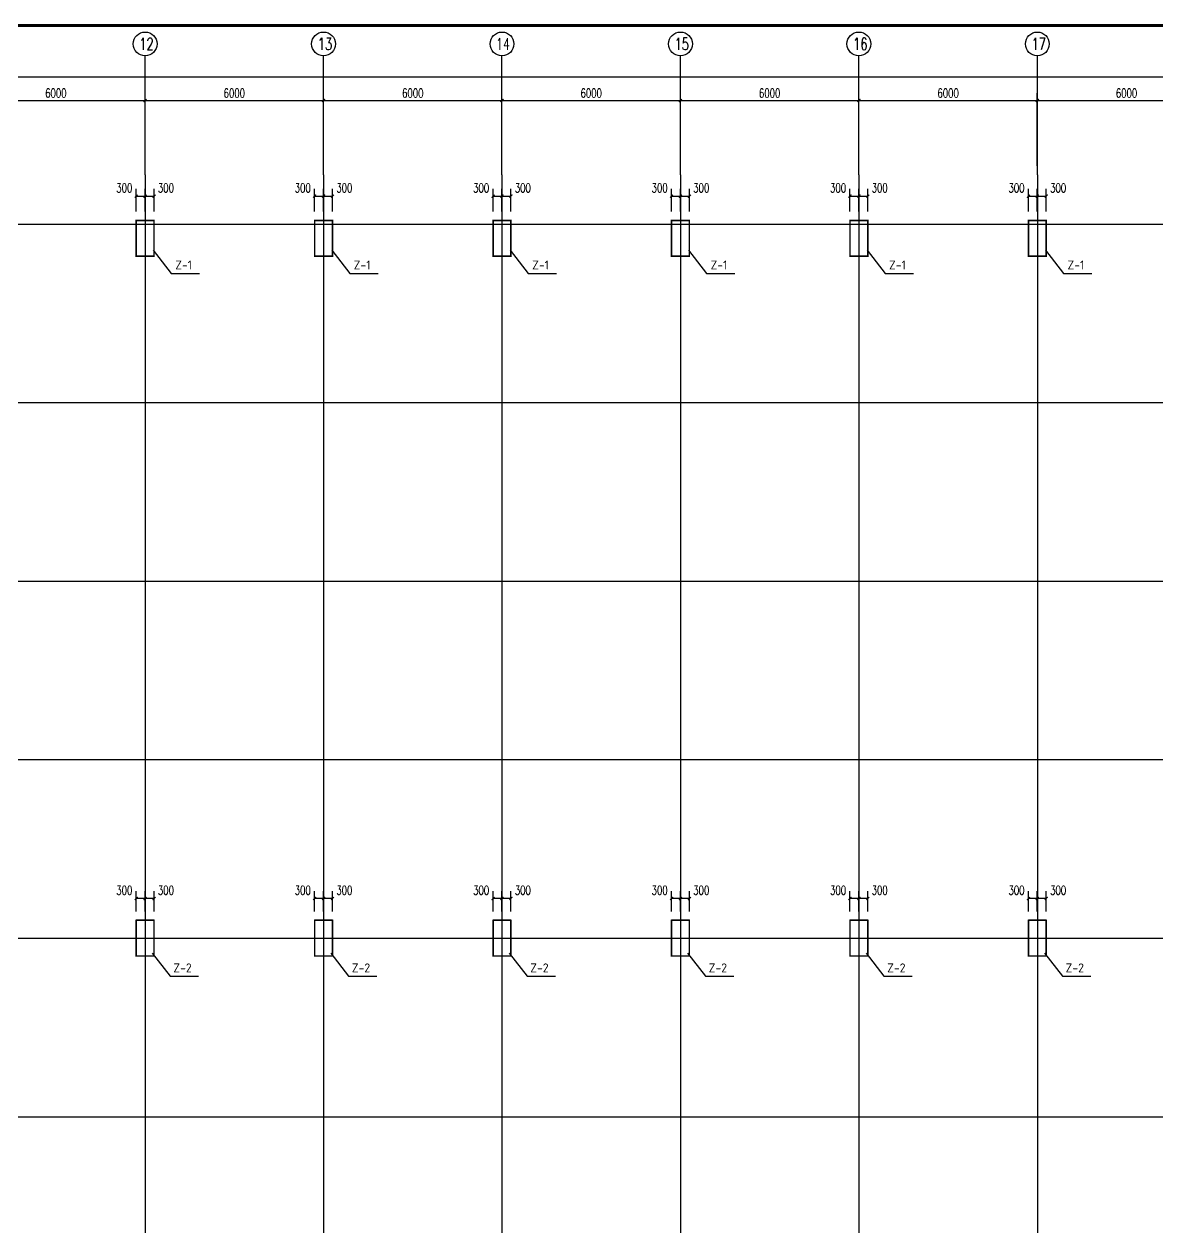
# Model space of a CAD drawing. Extents: x -73672 to 366960, y -527333 to 140666.
# Drawn here: x 250194 to 288286, y -59595 to -19168 of the extents above; entities that cross this region are included whole.
import ezdxf
from ezdxf.enums import TextEntityAlignment as Align

# ---------------------------------------------------------------- set-up
doc = ezdxf.new("R2010")
doc.units = 0
doc.header["$LTSCALE"] = 1000
doc.header["$MEASUREMENT"] = 0
for name, color, linetype in [('AXIS', 3, 'Continuous'), ('AXIS_TEXT', 7, 'Continuous'), ('COLUMN', 9, 'Continuous'), ('NUM', 3, 'Continuous'), ('PUB_TITLE', 4, 'Continuous'), ('建-尺寸', 3, 'Continuous')]:
    doc.layers.add(name, color=color, linetype=linetype)
doc.styles.add('_TCH_AXIS', font='COMPLEX', dxfattribs={"bigfont": 'GBCBIG'})
doc.styles.add('_TCH_DIM_T3', font='SIMPLEX', dxfattribs={"width": 0.705882, "bigfont": 'GBCBIG'})
doc.styles.add('A-DIM_T3', font='SIMPLEX', dxfattribs={"width": 0.705882, "bigfont": 'GBCBIG'})
doc.styles.add('COMPLEX', font='COMPLEX', dxfattribs={"bigfont": 'Tssdchn.shx'})
doc.styles.add('TSSD_Norm', font='Tssdeng.shx', dxfattribs={"bigfont": 'hztxt.shx'})
doc.dimstyles.new('_TCH_ARCH-100', dxfattribs={"dimtxt": 297.5, "dimasz": 100, "dimexe": 250, "dimexo": 300, "dimgap": 100, "dimtad": 1, "dimdec": 0, "dimzin": 0, "dimdsep": 46, "dimtxsty": '_TCH_DIM_T3', "dimblk": 'ARCHTICK', "dimcen": 0.09, "dimclrt": 7, "dimazin": 2, "dimtfac": 1, "dimtdec": 0, "dimtix": 1, "dimtmove": 2, "dimatfit": 3, "dimfxl": 0, "dimtolj": 1, "dimtzin": 0, "dimarcsym": 0})
doc.dimstyles.new('A-DIM-100', dxfattribs={"dimtxt": 297.5, "dimasz": 100, "dimexe": 250, "dimexo": 300, "dimgap": 100, "dimtad": 1, "dimdec": 0, "dimzin": 0, "dimdsep": 46, "dimtxsty": 'A-DIM_T3', "dimblk": 'ARCHTICK', "dimcen": 0.09, "dimclrt": 7, "dimazin": 2, "dimtfac": 1, "dimtdec": 0, "dimtix": 1, "dimtmove": 2, "dimatfit": 3, "dimfxl": 0, "dimtolj": 1, "dimtzin": 0, "dimarcsym": 0})

# ---------------------------------------------------------------- blocks, each defined once
blk = doc.blocks.new('_AXISO')
blk.add_circle((0, 0), 0.5)
at = {"layer": 'AXIS_TEXT', "style": 'COMPLEX'}
blk.add_attdef('A', text='', height=0.56, dxfattribs=at).set_placement((-0.25, -0.28), (0.25, -0.28), align=Align.FIT)
blk = doc.blocks.new('_ArchTick')
at = {"color": 0, "linetype": 'ByBlock', "const_width": 0.4}
blk.add_lwpolyline([(-0.5, -0.5), (0.5, 0.5)], dxfattribs=at)
blk = doc.blocks.new('*D8260')
at = {"layer": 'AXIS', "color": 0, "lineweight": -2}
for p, q in [((188264, -23937), (188264, -20687)), ((188264, -20937), (302604, -20937)), ((302604, -23937), (302604, -20687))]:
    blk.add_line(p, q, dxfattribs=at)
at = {"layer": 'Defpoints', "color": 0}
for p in [(302604, -20937), (188264, -24237), (302604, -24237)]:
    blk.add_point(p, dxfattribs=at)
at = {"layer": 'AXIS', "color": 0, "linetype": 'ByBlock', "lineweight": -2, "xscale": 100, "yscale": 100, "zscale": 100, "rotation": 180}
blk.add_blockref('_ArchTick', (188264, -20937), dxfattribs=at)
at = {"layer": 'AXIS', "color": 0, "linetype": 'ByBlock', "lineweight": -2, "xscale": 100, "yscale": 100, "zscale": 100}
blk.add_blockref('_ArchTick', (302604, -20937), dxfattribs=at)
at = {"layer": 'AXIS', "color": 7, "insert": (245434, -20688), "char_height": 297.5, "attachment_point": 5, "style": '_TCH_DIM_T3'}
blk.add_mtext('\\A1;114340', dxfattribs=at)
blk = doc.blocks.new('*D8271')
at = {"layer": 'AXIS', "color": 0, "lineweight": -2}
for p, q in [((248264, -23937), (248264, -21487)), ((248264, -21737), (254264, -21737)), ((254264, -23937), (254264, -21487))]:
    blk.add_line(p, q, dxfattribs=at)
at = {"layer": 'Defpoints', "color": 0}
for p in [(254264, -21737), (248264, -24237), (254264, -24237)]:
    blk.add_point(p, dxfattribs=at)
at = {"layer": 'AXIS', "color": 0, "linetype": 'ByBlock', "lineweight": -2, "xscale": 100, "yscale": 100, "zscale": 100, "rotation": 180}
blk.add_blockref('_ArchTick', (248264, -21737), dxfattribs=at)
at = {"layer": 'AXIS', "color": 0, "linetype": 'ByBlock', "lineweight": -2, "xscale": 100, "yscale": 100, "zscale": 100}
blk.add_blockref('_ArchTick', (254264, -21737), dxfattribs=at)
at = {"layer": 'AXIS', "color": 7, "insert": (251264, -21488), "char_height": 297.5, "attachment_point": 5, "style": '_TCH_DIM_T3'}
blk.add_mtext('\\A1;6000', dxfattribs=at)
blk = doc.blocks.new('*D8272')
at = {"layer": 'AXIS', "color": 0, "lineweight": -2}
for p, q in [((254264, -23937), (254264, -21487)), ((254264, -21737), (260264, -21737)), ((260264, -23937), (260264, -21487))]:
    blk.add_line(p, q, dxfattribs=at)
at = {"layer": 'Defpoints', "color": 0}
for p in [(260264, -21737), (254264, -24237), (260264, -24237)]:
    blk.add_point(p, dxfattribs=at)
at = {"layer": 'AXIS', "color": 0, "linetype": 'ByBlock', "lineweight": -2, "xscale": 100, "yscale": 100, "zscale": 100, "rotation": 180}
blk.add_blockref('_ArchTick', (254264, -21737), dxfattribs=at)
at = {"layer": 'AXIS', "color": 0, "linetype": 'ByBlock', "lineweight": -2, "xscale": 100, "yscale": 100, "zscale": 100}
blk.add_blockref('_ArchTick', (260264, -21737), dxfattribs=at)
at = {"layer": 'AXIS', "color": 7, "insert": (257264, -21488), "char_height": 297.5, "attachment_point": 5, "style": '_TCH_DIM_T3'}
blk.add_mtext('\\A1;6000', dxfattribs=at)
blk = doc.blocks.new('*D8273')
at = {"layer": 'AXIS', "color": 0, "lineweight": -2}
for p, q in [((260264, -23937), (260264, -21487)), ((260264, -21737), (266264, -21737)), ((266264, -23937), (266264, -21487))]:
    blk.add_line(p, q, dxfattribs=at)
at = {"layer": 'Defpoints', "color": 0}
for p in [(266264, -21737), (260264, -24237), (266264, -24237)]:
    blk.add_point(p, dxfattribs=at)
at = {"layer": 'AXIS', "color": 0, "linetype": 'ByBlock', "lineweight": -2, "xscale": 100, "yscale": 100, "zscale": 100, "rotation": 180}
blk.add_blockref('_ArchTick', (260264, -21737), dxfattribs=at)
at = {"layer": 'AXIS', "color": 0, "linetype": 'ByBlock', "lineweight": -2, "xscale": 100, "yscale": 100, "zscale": 100}
blk.add_blockref('_ArchTick', (266264, -21737), dxfattribs=at)
at = {"layer": 'AXIS', "color": 7, "insert": (263264, -21488), "char_height": 297.5, "attachment_point": 5, "style": '_TCH_DIM_T3'}
blk.add_mtext('\\A1;6000', dxfattribs=at)
blk = doc.blocks.new('*D8274')
at = {"layer": 'AXIS', "color": 0, "lineweight": -2}
for p, q in [((266264, -23937), (266264, -21487)), ((266264, -21737), (272264, -21737)), ((272264, -23937), (272264, -21487))]:
    blk.add_line(p, q, dxfattribs=at)
at = {"layer": 'Defpoints', "color": 0}
for p in [(272264, -21737), (266264, -24237), (272264, -24237)]:
    blk.add_point(p, dxfattribs=at)
at = {"layer": 'AXIS', "color": 0, "linetype": 'ByBlock', "lineweight": -2, "xscale": 100, "yscale": 100, "zscale": 100, "rotation": 180}
blk.add_blockref('_ArchTick', (266264, -21737), dxfattribs=at)
at = {"layer": 'AXIS', "color": 0, "linetype": 'ByBlock', "lineweight": -2, "xscale": 100, "yscale": 100, "zscale": 100}
blk.add_blockref('_ArchTick', (272264, -21737), dxfattribs=at)
at = {"layer": 'AXIS', "color": 7, "insert": (269264, -21488), "char_height": 297.5, "attachment_point": 5, "style": '_TCH_DIM_T3'}
blk.add_mtext('\\A1;6000', dxfattribs=at)
blk = doc.blocks.new('*D8275')
at = {"layer": 'AXIS', "color": 0, "lineweight": -2}
for p, q in [((272264, -23937), (272264, -21487)), ((272264, -21737), (278264, -21737)), ((278264, -23937), (278264, -21487))]:
    blk.add_line(p, q, dxfattribs=at)
at = {"layer": 'Defpoints', "color": 0}
for p in [(278264, -21737), (272264, -24237), (278264, -24237)]:
    blk.add_point(p, dxfattribs=at)
at = {"layer": 'AXIS', "color": 0, "linetype": 'ByBlock', "lineweight": -2, "xscale": 100, "yscale": 100, "zscale": 100, "rotation": 180}
blk.add_blockref('_ArchTick', (272264, -21737), dxfattribs=at)
at = {"layer": 'AXIS', "color": 0, "linetype": 'ByBlock', "lineweight": -2, "xscale": 100, "yscale": 100, "zscale": 100}
blk.add_blockref('_ArchTick', (278264, -21737), dxfattribs=at)
at = {"layer": 'AXIS', "color": 7, "insert": (275264, -21488), "char_height": 297.5, "attachment_point": 5, "style": '_TCH_DIM_T3'}
blk.add_mtext('\\A1;6000', dxfattribs=at)
blk = doc.blocks.new('*D8276')
at = {"layer": 'AXIS', "color": 0, "lineweight": -2}
for p, q in [((278264, -23937), (278264, -21487)), ((278264, -21737), (284264, -21737)), ((284264, -23937), (284264, -21487))]:
    blk.add_line(p, q, dxfattribs=at)
at = {"layer": 'Defpoints', "color": 0}
for p in [(284264, -21737), (278264, -24237), (284264, -24237)]:
    blk.add_point(p, dxfattribs=at)
at = {"layer": 'AXIS', "color": 0, "linetype": 'ByBlock', "lineweight": -2, "xscale": 100, "yscale": 100, "zscale": 100, "rotation": 180}
blk.add_blockref('_ArchTick', (278264, -21737), dxfattribs=at)
at = {"layer": 'AXIS', "color": 0, "linetype": 'ByBlock', "lineweight": -2, "xscale": 100, "yscale": 100, "zscale": 100}
blk.add_blockref('_ArchTick', (284264, -21737), dxfattribs=at)
at = {"layer": 'AXIS', "color": 7, "insert": (281264, -21488), "char_height": 297.5, "attachment_point": 5, "style": '_TCH_DIM_T3'}
blk.add_mtext('\\A1;6000', dxfattribs=at)
blk = doc.blocks.new('*D8277')
at = {"layer": 'AXIS', "color": 0, "lineweight": -2}
for p, q in [((284264, -23937), (284264, -21487)), ((284264, -21737), (290264, -21737)), ((290264, -23937), (290264, -21487))]:
    blk.add_line(p, q, dxfattribs=at)
at = {"layer": 'Defpoints', "color": 0}
for p in [(290264, -21737), (284264, -24237), (290264, -24237)]:
    blk.add_point(p, dxfattribs=at)
at = {"layer": 'AXIS', "color": 0, "linetype": 'ByBlock', "lineweight": -2, "xscale": 100, "yscale": 100, "zscale": 100, "rotation": 180}
blk.add_blockref('_ArchTick', (284264, -21737), dxfattribs=at)
at = {"layer": 'AXIS', "color": 0, "linetype": 'ByBlock', "lineweight": -2, "xscale": 100, "yscale": 100, "zscale": 100}
blk.add_blockref('_ArchTick', (290264, -21737), dxfattribs=at)
at = {"layer": 'AXIS', "color": 7, "insert": (287264, -21488), "char_height": 297.5, "attachment_point": 5, "style": '_TCH_DIM_T3'}
blk.add_mtext('\\A1;6000', dxfattribs=at)
blk = doc.blocks.new('*D8345')
at = {"layer": 'Defpoints', "color": 0}
for p in [(266264, -24952), (265964, -25769), (266264, -25769)]:
    blk.add_point(p, dxfattribs=at)
at = {"layer": '建-尺寸', "color": 0, "lineweight": -2}
for p, q in [((265964, -25469), (265964, -24702)), ((265964, -24952), (266264, -24952)), ((266264, -25469), (266264, -24702))]:
    blk.add_line(p, q, dxfattribs=at)
at = {"layer": '建-尺寸', "color": 0, "linetype": 'ByBlock', "lineweight": -2, "xscale": 100, "yscale": 100, "zscale": 100, "rotation": 180}
blk.add_blockref('_ArchTick', (265964, -24952), dxfattribs=at)
at = {"layer": '建-尺寸', "color": 0, "linetype": 'ByBlock', "lineweight": -2, "xscale": 100, "yscale": 100, "zscale": 100}
blk.add_blockref('_ArchTick', (266264, -24952), dxfattribs=at)
at = {"layer": '建-尺寸', "color": 7, "insert": (265564, -24677), "char_height": 297.5, "attachment_point": 5, "style": 'A-DIM_T3'}
blk.add_mtext('\\A1;300', dxfattribs=at)
blk = doc.blocks.new('*D8346')
at = {"layer": 'Defpoints', "color": 0}
for p in [(266564, -24952), (266264, -25769), (266564, -25769)]:
    blk.add_point(p, dxfattribs=at)
at = {"layer": '建-尺寸', "color": 0, "lineweight": -2}
for p, q in [((266264, -25469), (266264, -24702)), ((266264, -24952), (266564, -24952)), ((266564, -25469), (266564, -24702))]:
    blk.add_line(p, q, dxfattribs=at)
at = {"layer": '建-尺寸', "color": 0, "linetype": 'ByBlock', "lineweight": -2, "xscale": 100, "yscale": 100, "zscale": 100, "rotation": 180}
blk.add_blockref('_ArchTick', (266264, -24952), dxfattribs=at)
at = {"layer": '建-尺寸', "color": 0, "linetype": 'ByBlock', "lineweight": -2, "xscale": 100, "yscale": 100, "zscale": 100}
blk.add_blockref('_ArchTick', (266564, -24952), dxfattribs=at)
at = {"layer": '建-尺寸', "color": 7, "insert": (266964, -24677), "char_height": 297.5, "attachment_point": 5, "style": 'A-DIM_T3'}
blk.add_mtext('\\A1;300', dxfattribs=at)
blk = doc.blocks.new('*D8347')
at = {"layer": 'Defpoints', "color": 0}
for p in [(260264, -24952), (259964, -25769), (260264, -25769)]:
    blk.add_point(p, dxfattribs=at)
at = {"layer": '建-尺寸', "color": 0, "lineweight": -2}
for p, q in [((259964, -25469), (259964, -24702)), ((259964, -24952), (260264, -24952)), ((260264, -25469), (260264, -24702))]:
    blk.add_line(p, q, dxfattribs=at)
at = {"layer": '建-尺寸', "color": 0, "linetype": 'ByBlock', "lineweight": -2, "xscale": 100, "yscale": 100, "zscale": 100, "rotation": 180}
blk.add_blockref('_ArchTick', (259964, -24952), dxfattribs=at)
at = {"layer": '建-尺寸', "color": 0, "linetype": 'ByBlock', "lineweight": -2, "xscale": 100, "yscale": 100, "zscale": 100}
blk.add_blockref('_ArchTick', (260264, -24952), dxfattribs=at)
at = {"layer": '建-尺寸', "color": 7, "insert": (259564, -24677), "char_height": 297.5, "attachment_point": 5, "style": 'A-DIM_T3'}
blk.add_mtext('\\A1;300', dxfattribs=at)
blk = doc.blocks.new('*D8348')
at = {"layer": 'Defpoints', "color": 0}
for p in [(260564, -24952), (260264, -25769), (260564, -25769)]:
    blk.add_point(p, dxfattribs=at)
at = {"layer": '建-尺寸', "color": 0, "lineweight": -2}
for p, q in [((260264, -25469), (260264, -24702)), ((260264, -24952), (260564, -24952)), ((260564, -25469), (260564, -24702))]:
    blk.add_line(p, q, dxfattribs=at)
at = {"layer": '建-尺寸', "color": 0, "linetype": 'ByBlock', "lineweight": -2, "xscale": 100, "yscale": 100, "zscale": 100, "rotation": 180}
blk.add_blockref('_ArchTick', (260264, -24952), dxfattribs=at)
at = {"layer": '建-尺寸', "color": 0, "linetype": 'ByBlock', "lineweight": -2, "xscale": 100, "yscale": 100, "zscale": 100}
blk.add_blockref('_ArchTick', (260564, -24952), dxfattribs=at)
at = {"layer": '建-尺寸', "color": 7, "insert": (260964, -24677), "char_height": 297.5, "attachment_point": 5, "style": 'A-DIM_T3'}
blk.add_mtext('\\A1;300', dxfattribs=at)
blk = doc.blocks.new('*D8349')
at = {"layer": 'Defpoints', "color": 0}
for p in [(254264, -24952), (253964, -25769), (254264, -25769)]:
    blk.add_point(p, dxfattribs=at)
at = {"layer": '建-尺寸', "color": 0, "lineweight": -2}
for p, q in [((253964, -25469), (253964, -24702)), ((253964, -24952), (254264, -24952)), ((254264, -25469), (254264, -24702))]:
    blk.add_line(p, q, dxfattribs=at)
at = {"layer": '建-尺寸', "color": 0, "linetype": 'ByBlock', "lineweight": -2, "xscale": 100, "yscale": 100, "zscale": 100, "rotation": 180}
blk.add_blockref('_ArchTick', (253964, -24952), dxfattribs=at)
at = {"layer": '建-尺寸', "color": 0, "linetype": 'ByBlock', "lineweight": -2, "xscale": 100, "yscale": 100, "zscale": 100}
blk.add_blockref('_ArchTick', (254264, -24952), dxfattribs=at)
at = {"layer": '建-尺寸', "color": 7, "insert": (253564, -24677), "char_height": 297.5, "attachment_point": 5, "style": 'A-DIM_T3'}
blk.add_mtext('\\A1;300', dxfattribs=at)
blk = doc.blocks.new('*D8350')
at = {"layer": 'Defpoints', "color": 0}
for p in [(254564, -24952), (254264, -25769), (254564, -25769)]:
    blk.add_point(p, dxfattribs=at)
at = {"layer": '建-尺寸', "color": 0, "lineweight": -2}
for p, q in [((254264, -25469), (254264, -24702)), ((254264, -24952), (254564, -24952)), ((254564, -25469), (254564, -24702))]:
    blk.add_line(p, q, dxfattribs=at)
at = {"layer": '建-尺寸', "color": 0, "linetype": 'ByBlock', "lineweight": -2, "xscale": 100, "yscale": 100, "zscale": 100, "rotation": 180}
blk.add_blockref('_ArchTick', (254264, -24952), dxfattribs=at)
at = {"layer": '建-尺寸', "color": 0, "linetype": 'ByBlock', "lineweight": -2, "xscale": 100, "yscale": 100, "zscale": 100}
blk.add_blockref('_ArchTick', (254564, -24952), dxfattribs=at)
at = {"layer": '建-尺寸', "color": 7, "insert": (254964, -24677), "char_height": 297.5, "attachment_point": 5, "style": 'A-DIM_T3'}
blk.add_mtext('\\A1;300', dxfattribs=at)
blk = doc.blocks.new('*D8351')
at = {"layer": 'Defpoints', "color": 0}
for p in [(278264, -24952), (277964, -25769), (278264, -25769)]:
    blk.add_point(p, dxfattribs=at)
at = {"layer": '建-尺寸', "color": 0, "lineweight": -2}
for p, q in [((277964, -25469), (277964, -24702)), ((277964, -24952), (278264, -24952)), ((278264, -25469), (278264, -24702))]:
    blk.add_line(p, q, dxfattribs=at)
at = {"layer": '建-尺寸', "color": 0, "linetype": 'ByBlock', "lineweight": -2, "xscale": 100, "yscale": 100, "zscale": 100, "rotation": 180}
blk.add_blockref('_ArchTick', (277964, -24952), dxfattribs=at)
at = {"layer": '建-尺寸', "color": 0, "linetype": 'ByBlock', "lineweight": -2, "xscale": 100, "yscale": 100, "zscale": 100}
blk.add_blockref('_ArchTick', (278264, -24952), dxfattribs=at)
at = {"layer": '建-尺寸', "color": 7, "insert": (277564, -24677), "char_height": 297.5, "attachment_point": 5, "style": 'A-DIM_T3'}
blk.add_mtext('\\A1;300', dxfattribs=at)
blk = doc.blocks.new('*D8352')
at = {"layer": 'Defpoints', "color": 0}
for p in [(278564, -24952), (278264, -25769), (278564, -25769)]:
    blk.add_point(p, dxfattribs=at)
at = {"layer": '建-尺寸', "color": 0, "lineweight": -2}
for p, q in [((278264, -25469), (278264, -24702)), ((278264, -24952), (278564, -24952)), ((278564, -25469), (278564, -24702))]:
    blk.add_line(p, q, dxfattribs=at)
at = {"layer": '建-尺寸', "color": 0, "linetype": 'ByBlock', "lineweight": -2, "xscale": 100, "yscale": 100, "zscale": 100, "rotation": 180}
blk.add_blockref('_ArchTick', (278264, -24952), dxfattribs=at)
at = {"layer": '建-尺寸', "color": 0, "linetype": 'ByBlock', "lineweight": -2, "xscale": 100, "yscale": 100, "zscale": 100}
blk.add_blockref('_ArchTick', (278564, -24952), dxfattribs=at)
at = {"layer": '建-尺寸', "color": 7, "insert": (278964, -24677), "char_height": 297.5, "attachment_point": 5, "style": 'A-DIM_T3'}
blk.add_mtext('\\A1;300', dxfattribs=at)
blk = doc.blocks.new('*D8353')
at = {"layer": 'Defpoints', "color": 0}
for p in [(272264, -24952), (271964, -25769), (272264, -25769)]:
    blk.add_point(p, dxfattribs=at)
at = {"layer": '建-尺寸', "color": 0, "lineweight": -2}
for p, q in [((271964, -25469), (271964, -24702)), ((271964, -24952), (272264, -24952)), ((272264, -25469), (272264, -24702))]:
    blk.add_line(p, q, dxfattribs=at)
at = {"layer": '建-尺寸', "color": 0, "linetype": 'ByBlock', "lineweight": -2, "xscale": 100, "yscale": 100, "zscale": 100, "rotation": 180}
blk.add_blockref('_ArchTick', (271964, -24952), dxfattribs=at)
at = {"layer": '建-尺寸', "color": 0, "linetype": 'ByBlock', "lineweight": -2, "xscale": 100, "yscale": 100, "zscale": 100}
blk.add_blockref('_ArchTick', (272264, -24952), dxfattribs=at)
at = {"layer": '建-尺寸', "color": 7, "insert": (271564, -24677), "char_height": 297.5, "attachment_point": 5, "style": 'A-DIM_T3'}
blk.add_mtext('\\A1;300', dxfattribs=at)
blk = doc.blocks.new('*D8354')
at = {"layer": 'Defpoints', "color": 0}
for p in [(272564, -24952), (272264, -25769), (272564, -25769)]:
    blk.add_point(p, dxfattribs=at)
at = {"layer": '建-尺寸', "color": 0, "lineweight": -2}
for p, q in [((272264, -25469), (272264, -24702)), ((272264, -24952), (272564, -24952)), ((272564, -25469), (272564, -24702))]:
    blk.add_line(p, q, dxfattribs=at)
at = {"layer": '建-尺寸', "color": 0, "linetype": 'ByBlock', "lineweight": -2, "xscale": 100, "yscale": 100, "zscale": 100, "rotation": 180}
blk.add_blockref('_ArchTick', (272264, -24952), dxfattribs=at)
at = {"layer": '建-尺寸', "color": 0, "linetype": 'ByBlock', "lineweight": -2, "xscale": 100, "yscale": 100, "zscale": 100}
blk.add_blockref('_ArchTick', (272564, -24952), dxfattribs=at)
at = {"layer": '建-尺寸', "color": 7, "insert": (272964, -24677), "char_height": 297.5, "attachment_point": 5, "style": 'A-DIM_T3'}
blk.add_mtext('\\A1;300', dxfattribs=at)
blk = doc.blocks.new('*D8357')
at = {"layer": 'Defpoints', "color": 0}
for p in [(284264, -24952), (283964, -25769), (284264, -25769)]:
    blk.add_point(p, dxfattribs=at)
at = {"layer": '建-尺寸', "color": 0, "lineweight": -2}
for p, q in [((283964, -25469), (283964, -24702)), ((283964, -24952), (284264, -24952)), ((284264, -25469), (284264, -24702))]:
    blk.add_line(p, q, dxfattribs=at)
at = {"layer": '建-尺寸', "color": 0, "linetype": 'ByBlock', "lineweight": -2, "xscale": 100, "yscale": 100, "zscale": 100, "rotation": 180}
blk.add_blockref('_ArchTick', (283964, -24952), dxfattribs=at)
at = {"layer": '建-尺寸', "color": 0, "linetype": 'ByBlock', "lineweight": -2, "xscale": 100, "yscale": 100, "zscale": 100}
blk.add_blockref('_ArchTick', (284264, -24952), dxfattribs=at)
at = {"layer": '建-尺寸', "color": 7, "insert": (283564, -24677), "char_height": 297.5, "attachment_point": 5, "style": 'A-DIM_T3'}
blk.add_mtext('\\A1;300', dxfattribs=at)
blk = doc.blocks.new('*D8358')
at = {"layer": 'Defpoints', "color": 0}
for p in [(284564, -24952), (284264, -25769), (284564, -25769)]:
    blk.add_point(p, dxfattribs=at)
at = {"layer": '建-尺寸', "color": 0, "lineweight": -2}
for p, q in [((284264, -25469), (284264, -24702)), ((284264, -24952), (284564, -24952)), ((284564, -25469), (284564, -24702))]:
    blk.add_line(p, q, dxfattribs=at)
at = {"layer": '建-尺寸', "color": 0, "linetype": 'ByBlock', "lineweight": -2, "xscale": 100, "yscale": 100, "zscale": 100, "rotation": 180}
blk.add_blockref('_ArchTick', (284264, -24952), dxfattribs=at)
at = {"layer": '建-尺寸', "color": 0, "linetype": 'ByBlock', "lineweight": -2, "xscale": 100, "yscale": 100, "zscale": 100}
blk.add_blockref('_ArchTick', (284564, -24952), dxfattribs=at)
at = {"layer": '建-尺寸', "color": 7, "insert": (284964, -24677), "char_height": 297.5, "attachment_point": 5, "style": 'A-DIM_T3'}
blk.add_mtext('\\A1;300', dxfattribs=at)
blk = doc.blocks.new('*D8467')
at = {"layer": 'Defpoints', "color": 0}
for p in [(260264, -48556), (260264, -49289), (260564, -49289)]:
    blk.add_point(p, dxfattribs=at)
at = {"layer": '建-尺寸', "color": 0, "lineweight": -2}
for p, q in [((260264, -48989), (260264, -48306)), ((260564, -48989), (260564, -48306)), ((260564, -48556), (260264, -48556))]:
    blk.add_line(p, q, dxfattribs=at)
at = {"layer": '建-尺寸', "color": 0, "linetype": 'ByBlock', "lineweight": -2, "xscale": 100, "yscale": 100, "zscale": 100, "rotation": 180}
blk.add_blockref('_ArchTick', (260264, -48556), dxfattribs=at)
at = {"layer": '建-尺寸', "color": 0, "linetype": 'ByBlock', "lineweight": -2, "xscale": 100, "yscale": 100, "zscale": 100}
blk.add_blockref('_ArchTick', (260564, -48556), dxfattribs=at)
at = {"layer": '建-尺寸', "color": 7, "insert": (260964, -48281), "char_height": 297.5, "attachment_point": 5, "style": 'A-DIM_T3'}
blk.add_mtext('\\A1;300', dxfattribs=at)
blk = doc.blocks.new('*D8468')
at = {"layer": 'Defpoints', "color": 0}
for p in [(259964, -48556), (259964, -49289), (260264, -49289)]:
    blk.add_point(p, dxfattribs=at)
at = {"layer": '建-尺寸', "color": 0, "lineweight": -2}
for p, q in [((259964, -48989), (259964, -48306)), ((260264, -48989), (260264, -48306)), ((260264, -48556), (259964, -48556))]:
    blk.add_line(p, q, dxfattribs=at)
at = {"layer": '建-尺寸', "color": 0, "linetype": 'ByBlock', "lineweight": -2, "xscale": 100, "yscale": 100, "zscale": 100, "rotation": 180}
blk.add_blockref('_ArchTick', (259964, -48556), dxfattribs=at)
at = {"layer": '建-尺寸', "color": 0, "linetype": 'ByBlock', "lineweight": -2, "xscale": 100, "yscale": 100, "zscale": 100}
blk.add_blockref('_ArchTick', (260264, -48556), dxfattribs=at)
at = {"layer": '建-尺寸', "color": 7, "insert": (259564, -48281), "char_height": 297.5, "attachment_point": 5, "style": 'A-DIM_T3'}
blk.add_mtext('\\A1;300', dxfattribs=at)
blk = doc.blocks.new('*D8469')
at = {"layer": 'Defpoints', "color": 0}
for p in [(266264, -48556), (266264, -49289), (266564, -49289)]:
    blk.add_point(p, dxfattribs=at)
at = {"layer": '建-尺寸', "color": 0, "lineweight": -2}
for p, q in [((266264, -48989), (266264, -48306)), ((266564, -48989), (266564, -48306)), ((266564, -48556), (266264, -48556))]:
    blk.add_line(p, q, dxfattribs=at)
at = {"layer": '建-尺寸', "color": 0, "linetype": 'ByBlock', "lineweight": -2, "xscale": 100, "yscale": 100, "zscale": 100, "rotation": 180}
blk.add_blockref('_ArchTick', (266264, -48556), dxfattribs=at)
at = {"layer": '建-尺寸', "color": 0, "linetype": 'ByBlock', "lineweight": -2, "xscale": 100, "yscale": 100, "zscale": 100}
blk.add_blockref('_ArchTick', (266564, -48556), dxfattribs=at)
at = {"layer": '建-尺寸', "color": 7, "insert": (266964, -48281), "char_height": 297.5, "attachment_point": 5, "style": 'A-DIM_T3'}
blk.add_mtext('\\A1;300', dxfattribs=at)
blk = doc.blocks.new('*D8470')
at = {"layer": 'Defpoints', "color": 0}
for p in [(265964, -48556), (265964, -49289), (266264, -49289)]:
    blk.add_point(p, dxfattribs=at)
at = {"layer": '建-尺寸', "color": 0, "lineweight": -2}
for p, q in [((265964, -48989), (265964, -48306)), ((266264, -48989), (266264, -48306)), ((266264, -48556), (265964, -48556))]:
    blk.add_line(p, q, dxfattribs=at)
at = {"layer": '建-尺寸', "color": 0, "linetype": 'ByBlock', "lineweight": -2, "xscale": 100, "yscale": 100, "zscale": 100, "rotation": 180}
blk.add_blockref('_ArchTick', (265964, -48556), dxfattribs=at)
at = {"layer": '建-尺寸', "color": 0, "linetype": 'ByBlock', "lineweight": -2, "xscale": 100, "yscale": 100, "zscale": 100}
blk.add_blockref('_ArchTick', (266264, -48556), dxfattribs=at)
at = {"layer": '建-尺寸', "color": 7, "insert": (265564, -48281), "char_height": 297.5, "attachment_point": 5, "style": 'A-DIM_T3'}
blk.add_mtext('\\A1;300', dxfattribs=at)
blk = doc.blocks.new('*D8471')
at = {"layer": 'Defpoints', "color": 0}
for p in [(254264, -48556), (254264, -49289), (254564, -49289)]:
    blk.add_point(p, dxfattribs=at)
at = {"layer": '建-尺寸', "color": 0, "lineweight": -2}
for p, q in [((254264, -48989), (254264, -48306)), ((254564, -48989), (254564, -48306)), ((254564, -48556), (254264, -48556))]:
    blk.add_line(p, q, dxfattribs=at)
at = {"layer": '建-尺寸', "color": 0, "linetype": 'ByBlock', "lineweight": -2, "xscale": 100, "yscale": 100, "zscale": 100, "rotation": 180}
blk.add_blockref('_ArchTick', (254264, -48556), dxfattribs=at)
at = {"layer": '建-尺寸', "color": 0, "linetype": 'ByBlock', "lineweight": -2, "xscale": 100, "yscale": 100, "zscale": 100}
blk.add_blockref('_ArchTick', (254564, -48556), dxfattribs=at)
at = {"layer": '建-尺寸', "color": 7, "insert": (254964, -48281), "char_height": 297.5, "attachment_point": 5, "style": 'A-DIM_T3'}
blk.add_mtext('\\A1;300', dxfattribs=at)
blk = doc.blocks.new('*D8472')
at = {"layer": 'Defpoints', "color": 0}
for p in [(253964, -48556), (253964, -49289), (254264, -49289)]:
    blk.add_point(p, dxfattribs=at)
at = {"layer": '建-尺寸', "color": 0, "lineweight": -2}
for p, q in [((253964, -48989), (253964, -48306)), ((254264, -48989), (254264, -48306)), ((254264, -48556), (253964, -48556))]:
    blk.add_line(p, q, dxfattribs=at)
at = {"layer": '建-尺寸', "color": 0, "linetype": 'ByBlock', "lineweight": -2, "xscale": 100, "yscale": 100, "zscale": 100, "rotation": 180}
blk.add_blockref('_ArchTick', (253964, -48556), dxfattribs=at)
at = {"layer": '建-尺寸', "color": 0, "linetype": 'ByBlock', "lineweight": -2, "xscale": 100, "yscale": 100, "zscale": 100}
blk.add_blockref('_ArchTick', (254264, -48556), dxfattribs=at)
at = {"layer": '建-尺寸', "color": 7, "insert": (253564, -48281), "char_height": 297.5, "attachment_point": 5, "style": 'A-DIM_T3'}
blk.add_mtext('\\A1;300', dxfattribs=at)
blk = doc.blocks.new('*D8479')
at = {"layer": 'Defpoints', "color": 0}
for p in [(272264, -48556), (272264, -49289), (272564, -49289)]:
    blk.add_point(p, dxfattribs=at)
at = {"layer": '建-尺寸', "color": 0, "lineweight": -2}
for p, q in [((272264, -48989), (272264, -48306)), ((272564, -48989), (272564, -48306)), ((272564, -48556), (272264, -48556))]:
    blk.add_line(p, q, dxfattribs=at)
at = {"layer": '建-尺寸', "color": 0, "linetype": 'ByBlock', "lineweight": -2, "xscale": 100, "yscale": 100, "zscale": 100, "rotation": 180}
blk.add_blockref('_ArchTick', (272264, -48556), dxfattribs=at)
at = {"layer": '建-尺寸', "color": 0, "linetype": 'ByBlock', "lineweight": -2, "xscale": 100, "yscale": 100, "zscale": 100}
blk.add_blockref('_ArchTick', (272564, -48556), dxfattribs=at)
at = {"layer": '建-尺寸', "color": 7, "insert": (272964, -48281), "char_height": 297.5, "attachment_point": 5, "style": 'A-DIM_T3'}
blk.add_mtext('\\A1;300', dxfattribs=at)
blk = doc.blocks.new('*D8480')
at = {"layer": 'Defpoints', "color": 0}
for p in [(271964, -48556), (271964, -49289), (272264, -49289)]:
    blk.add_point(p, dxfattribs=at)
at = {"layer": '建-尺寸', "color": 0, "lineweight": -2}
for p, q in [((271964, -48989), (271964, -48306)), ((272264, -48989), (272264, -48306)), ((272264, -48556), (271964, -48556))]:
    blk.add_line(p, q, dxfattribs=at)
at = {"layer": '建-尺寸', "color": 0, "linetype": 'ByBlock', "lineweight": -2, "xscale": 100, "yscale": 100, "zscale": 100, "rotation": 180}
blk.add_blockref('_ArchTick', (271964, -48556), dxfattribs=at)
at = {"layer": '建-尺寸', "color": 0, "linetype": 'ByBlock', "lineweight": -2, "xscale": 100, "yscale": 100, "zscale": 100}
blk.add_blockref('_ArchTick', (272264, -48556), dxfattribs=at)
at = {"layer": '建-尺寸', "color": 7, "insert": (271564, -48281), "char_height": 297.5, "attachment_point": 5, "style": 'A-DIM_T3'}
blk.add_mtext('\\A1;300', dxfattribs=at)
blk = doc.blocks.new('*D8483')
at = {"layer": 'Defpoints', "color": 0}
for p in [(284264, -48556), (284264, -49289), (284564, -49289)]:
    blk.add_point(p, dxfattribs=at)
at = {"layer": '建-尺寸', "color": 0, "lineweight": -2}
for p, q in [((284264, -48989), (284264, -48306)), ((284564, -48989), (284564, -48306)), ((284564, -48556), (284264, -48556))]:
    blk.add_line(p, q, dxfattribs=at)
at = {"layer": '建-尺寸', "color": 0, "linetype": 'ByBlock', "lineweight": -2, "xscale": 100, "yscale": 100, "zscale": 100, "rotation": 180}
blk.add_blockref('_ArchTick', (284264, -48556), dxfattribs=at)
at = {"layer": '建-尺寸', "color": 0, "linetype": 'ByBlock', "lineweight": -2, "xscale": 100, "yscale": 100, "zscale": 100}
blk.add_blockref('_ArchTick', (284564, -48556), dxfattribs=at)
at = {"layer": '建-尺寸', "color": 7, "insert": (284964, -48281), "char_height": 297.5, "attachment_point": 5, "style": 'A-DIM_T3'}
blk.add_mtext('\\A1;300', dxfattribs=at)
blk = doc.blocks.new('*D8484')
at = {"layer": 'Defpoints', "color": 0}
for p in [(283964, -48556), (283964, -49289), (284264, -49289)]:
    blk.add_point(p, dxfattribs=at)
at = {"layer": '建-尺寸', "color": 0, "lineweight": -2}
for p, q in [((283964, -48989), (283964, -48306)), ((284264, -48989), (284264, -48306)), ((284264, -48556), (283964, -48556))]:
    blk.add_line(p, q, dxfattribs=at)
at = {"layer": '建-尺寸', "color": 0, "linetype": 'ByBlock', "lineweight": -2, "xscale": 100, "yscale": 100, "zscale": 100, "rotation": 180}
blk.add_blockref('_ArchTick', (283964, -48556), dxfattribs=at)
at = {"layer": '建-尺寸', "color": 0, "linetype": 'ByBlock', "lineweight": -2, "xscale": 100, "yscale": 100, "zscale": 100}
blk.add_blockref('_ArchTick', (284264, -48556), dxfattribs=at)
at = {"layer": '建-尺寸', "color": 7, "insert": (283564, -48281), "char_height": 297.5, "attachment_point": 5, "style": 'A-DIM_T3'}
blk.add_mtext('\\A1;300', dxfattribs=at)
blk = doc.blocks.new('*D8485')
at = {"layer": 'Defpoints', "color": 0}
for p in [(278264, -48556), (278264, -49289), (278564, -49289)]:
    blk.add_point(p, dxfattribs=at)
at = {"layer": '建-尺寸', "color": 0, "lineweight": -2}
for p, q in [((278264, -48989), (278264, -48306)), ((278564, -48989), (278564, -48306)), ((278564, -48556), (278264, -48556))]:
    blk.add_line(p, q, dxfattribs=at)
at = {"layer": '建-尺寸', "color": 0, "linetype": 'ByBlock', "lineweight": -2, "xscale": 100, "yscale": 100, "zscale": 100, "rotation": 180}
blk.add_blockref('_ArchTick', (278264, -48556), dxfattribs=at)
at = {"layer": '建-尺寸', "color": 0, "linetype": 'ByBlock', "lineweight": -2, "xscale": 100, "yscale": 100, "zscale": 100}
blk.add_blockref('_ArchTick', (278564, -48556), dxfattribs=at)
at = {"layer": '建-尺寸', "color": 7, "insert": (278964, -48281), "char_height": 297.5, "attachment_point": 5, "style": 'A-DIM_T3'}
blk.add_mtext('\\A1;300', dxfattribs=at)
blk = doc.blocks.new('*D8486')
at = {"layer": 'Defpoints', "color": 0}
for p in [(277964, -48556), (277964, -49289), (278264, -49289)]:
    blk.add_point(p, dxfattribs=at)
at = {"layer": '建-尺寸', "color": 0, "lineweight": -2}
for p, q in [((277964, -48989), (277964, -48306)), ((278264, -48989), (278264, -48306)), ((278264, -48556), (277964, -48556))]:
    blk.add_line(p, q, dxfattribs=at)
at = {"layer": '建-尺寸', "color": 0, "linetype": 'ByBlock', "lineweight": -2, "xscale": 100, "yscale": 100, "zscale": 100, "rotation": 180}
blk.add_blockref('_ArchTick', (277964, -48556), dxfattribs=at)
at = {"layer": '建-尺寸', "color": 0, "linetype": 'ByBlock', "lineweight": -2, "xscale": 100, "yscale": 100, "zscale": 100}
blk.add_blockref('_ArchTick', (278264, -48556), dxfattribs=at)
at = {"layer": '建-尺寸', "color": 7, "insert": (277564, -48281), "char_height": 297.5, "attachment_point": 5, "style": 'A-DIM_T3'}
blk.add_mtext('\\A1;300', dxfattribs=at)

msp = doc.modelspace()

# ---------------------------------------------------------------- linework, layer by layer
at = {"color": 1}
for p, q in [((254264.15, -24236.64), (254264.15, -84710.49)), ((260264.15, -24236.64), (260264.15, -84710.49)), ((266264.15, -24236.64), (266264.15, -84710.49)), ((272264.15, -24236.64), (272264.15, -84710.49)), ((278264.15, -24236.64), (278264.15, -84710.49)), ((284264.15, -24236.64), (284264.15, -84710.49)), ((185878.49, -25888.84), (304648.09, -25888.84)), ((185878.49, -31888.84), (304648.09, -31888.84)), ((185878.49, -37888.84), (304648.09, -37888.84)), ((185878.49, -43888.84), (304648.09, -43888.84)), ((185878.49, -49888.84), (304648.09, -49888.84)), ((185878.49, -55888.84), (304648.09, -55888.84))]:
    msp.add_line(p, q, dxfattribs=at)
at = {"color": 0}
for p, q in [((254540.33, -26769.46), (255144.06, -27547.6)), ((260540.33, -26769.46), (261144.06, -27547.6)), ((266540.33, -26769.46), (267144.06, -27547.6)), ((272540.33, -26769.46), (273144.06, -27547.6)), ((278540.33, -26769.46), (279144.06, -27547.6)), ((284540.33, -26769.46), (285144.06, -27547.6)), ((255144.06, -27547.6), (256096.61, -27547.6)), ((261144.06, -27547.6), (262096.61, -27547.6)), ((267144.06, -27547.6), (268096.61, -27547.6)), ((273144.06, -27547.6), (274096.61, -27547.6)), ((279144.06, -27547.6), (280096.61, -27547.6)), ((285144.06, -27547.6), (286096.61, -27547.6)), ((254503.36, -50393.25), (255107.09, -51171.38)), ((260503.36, -50393.25), (261107.09, -51171.38)), ((266503.36, -50393.25), (267107.09, -51171.38)), ((272503.36, -50393.25), (273107.09, -51171.38)), ((278503.36, -50393.25), (279107.09, -51171.38)), ((284503.36, -50393.25), (285107.09, -51171.38)), ((255107.09, -51171.38), (256059.63, -51171.38)), ((261107.09, -51171.38), (262059.63, -51171.38)), ((267107.09, -51171.38), (268059.63, -51171.38)), ((273107.09, -51171.38), (274059.63, -51171.38)), ((279107.09, -51171.38), (280059.63, -51171.38)), ((285107.09, -51171.38), (286059.63, -51171.38))]:
    msp.add_line(p, q, dxfattribs=at)
at = {"color": 0, "const_width": 50}
for points in [[(253964.15, -25768.84), (253964.15, -26968.84), (254564.15, -26968.84), (254564.15, -25768.84), (253964.15, -25768.84)], [(259964.15, -25768.84), (259964.15, -26968.84), (260564.15, -26968.84), (260564.15, -25768.84), (259964.15, -25768.84)], [(265964.15, -25768.84), (265964.15, -26968.84), (266564.15, -26968.84), (266564.15, -25768.84), (265964.15, -25768.84)], [(271964.15, -25768.84), (271964.15, -26968.84), (272564.15, -26968.84), (272564.15, -25768.84), (271964.15, -25768.84)], [(277964.15, -25768.84), (277964.15, -26968.84), (278564.15, -26968.84), (278564.15, -25768.84), (277964.15, -25768.84)], [(283964.15, -25768.84), (283964.15, -26968.84), (284564.15, -26968.84), (284564.15, -25768.84), (283964.15, -25768.84)], [(253964.15, -49288.84), (253964.15, -50488.84), (254564.15, -50488.84), (254564.15, -49288.84), (253964.15, -49288.84)], [(259964.15, -49288.84), (259964.15, -50488.84), (260564.15, -50488.84), (260564.15, -49288.84), (259964.15, -49288.84)], [(265964.15, -49288.84), (265964.15, -50488.84), (266564.15, -50488.84), (266564.15, -49288.84), (265964.15, -49288.84)], [(271964.15, -49288.84), (271964.15, -50488.84), (272564.15, -50488.84), (272564.15, -49288.84), (271964.15, -49288.84)], [(277964.15, -49288.84), (277964.15, -50488.84), (278564.15, -50488.84), (278564.15, -49288.84), (277964.15, -49288.84)], [(283964.15, -49288.84), (283964.15, -50488.84), (284564.15, -50488.84), (284564.15, -49288.84), (283964.15, -49288.84)]]:
    msp.add_lwpolyline(points, dxfattribs=at)
at = {"layer": 'AXIS'}
for p, q in [((254264.15, -24236.64), (254264.15, -20236.64)), ((260264.15, -24236.64), (260264.15, -20236.64)), ((266264.15, -24236.64), (266264.15, -20236.64)), ((272264.15, -24236.64), (272264.15, -20236.64)), ((278264.15, -24236.64), (278264.15, -20236.64)), ((284264.15, -24236.64), (284264.15, -20236.64))]:
    msp.add_line(p, q, dxfattribs=at)
at = {"layer": 'COLUMN'}
for points in [[(253964.15, -26968.84), (254564.15, -26968.84), (254564.15, -25768.84), (253964.15, -25768.84)], [(259964.15, -26968.84), (260564.15, -26968.84), (260564.15, -25768.84), (259964.15, -25768.84)], [(265964.15, -26968.84), (266564.15, -26968.84), (266564.15, -25768.84), (265964.15, -25768.84)], [(271964.15, -26968.84), (272564.15, -26968.84), (272564.15, -25768.84), (271964.15, -25768.84)], [(277964.15, -26968.84), (278564.15, -26968.84), (278564.15, -25768.84), (277964.15, -25768.84)], [(283964.15, -26968.84), (284564.15, -26968.84), (284564.15, -25768.84), (283964.15, -25768.84)], [(254564.15, -49288.84), (253964.15, -49288.84), (253964.15, -50488.84), (254564.15, -50488.84)], [(260564.15, -49288.84), (259964.15, -49288.84), (259964.15, -50488.84), (260564.15, -50488.84)], [(266564.15, -49288.84), (265964.15, -49288.84), (265964.15, -50488.84), (266564.15, -50488.84)], [(272564.15, -49288.84), (271964.15, -49288.84), (271964.15, -50488.84), (272564.15, -50488.84)], [(278564.15, -49288.84), (277964.15, -49288.84), (277964.15, -50488.84), (278564.15, -50488.84)], [(284564.15, -49288.84), (283964.15, -49288.84), (283964.15, -50488.84), (284564.15, -50488.84)]]:
    msp.add_lwpolyline(points, close=True, dxfattribs=at)
at = {"layer": 'PUB_TITLE', "const_width": 100}
msp.add_lwpolyline([(180178.75, -101317.87), (325378.75, -101317.87), (325378.75, -19217.87), (180178.75, -19217.87)], close=True, dxfattribs=at)

# ---------------------------------------------------------------- block references
at = {"layer": 'AXIS'}
ref = msp.add_blockref('_AXISO', (254264.15, -19836.64), dxfattribs=dict(at, xscale=800, yscale=800, zscale=800))
ref.add_attrib('A', '12', (254068.7, -20037.14), dxfattribs={"color": 7, "height": 401.002, "style": '_TCH_AXIS', "width": 0.705882})
ref = msp.add_blockref('_AXISO', (260264.15, -19836.64), dxfattribs=dict(at, xscale=800, yscale=800, zscale=800))
ref.add_attrib('A', '13', (260068.7, -20037.14), dxfattribs={"color": 7, "height": 401.002, "style": '_TCH_AXIS', "width": 0.705882})
ref = msp.add_blockref('_AXISO', (266264.15, -19836.64), dxfattribs=dict(at, xscale=800, yscale=800, zscale=800))
ref.add_attrib('A', '14', (266062.13, -20030.52), dxfattribs={"color": 7, "height": 387.75, "style": '_TCH_AXIS', "width": 0.705882})
ref = msp.add_blockref('_AXISO', (272264.15, -19836.64), dxfattribs=dict(at, xscale=800, yscale=800, zscale=800))
ref.add_attrib('A', '15', (272068.7, -20037.14), dxfattribs={"color": 7, "height": 401.002, "style": '_TCH_AXIS', "width": 0.705882})
ref = msp.add_blockref('_AXISO', (278264.15, -19836.64), dxfattribs=dict(at, xscale=800, yscale=800, zscale=800))
ref.add_attrib('A', '16', (278068.7, -20037.14), dxfattribs={"color": 7, "height": 401.002, "style": '_TCH_AXIS', "width": 0.705882})
ref = msp.add_blockref('_AXISO', (284264.15, -19836.64), dxfattribs=dict(at, xscale=800, yscale=800, zscale=800))
ref.add_attrib('A', '17', (284068.7, -20037.14), dxfattribs={"color": 7, "height": 401.002, "style": '_TCH_AXIS', "width": 0.705882})

# ---------------------------------------------------------------- texts
at = {"layer": 'NUM', "style": 'TSSD_Norm'}
for s, p in [('Z-1', (255560.24, -27414.68)), ('Z-1', (261560.24, -27414.68)), ('Z-1', (267560.24, -27414.68)), ('Z-1', (273560.24, -27414.68)), ('Z-1', (279560.24, -27414.68)), ('Z-1', (285560.24, -27414.68)), ('Z-2', (255523.27, -51038.46)), ('Z-2', (261523.27, -51038.46)), ('Z-2', (267523.27, -51038.46)), ('Z-2', (273523.27, -51038.46)), ('Z-2', (279523.27, -51038.46)), ('Z-2', (285523.27, -51038.46))]:
    msp.add_text(s, height=300, dxfattribs=at).set_placement(p, align=Align.CENTER)

# ---------------------------------------------------------------- dimensions: what is measured, and where the dimension line sits
at = {"layer": 'AXIS'}
for p1, p2, distance, picture, middle in [((188264.15, -24236.64), (302604.15, -24236.64), 3300, '*D8260', (245434.15, -20687.89)), ((248264.15, -24236.64), (254264.15, -24236.64), 2500, '*D8271', (251264.15, -21487.89)), ((254264.15, -24236.64), (260264.15, -24236.64), 2500, '*D8272', (257264.15, -21487.89)), ((260264.15, -24236.64), (266264.15, -24236.64), 2500, '*D8273', (263264.15, -21487.89)), ((266264.15, -24236.64), (272264.15, -24236.64), 2500, '*D8274', (269264.15, -21487.89)), ((272264.15, -24236.64), (278264.15, -24236.64), 2500, '*D8275', (275264.15, -21487.89)), ((278264.15, -24236.64), (284264.15, -24236.64), 2500, '*D8276', (281264.15, -21487.89)), ((284264.15, -24236.64), (290264.15, -24236.64), 2500, '*D8277', (287264.15, -21487.89))]:
    dim = msp.add_aligned_dim(p1=p1, p2=p2, distance=distance, dimstyle='_TCH_ARCH-100', dxfattribs=at)
    dim.commit()
    dim.dimension.update_dxf_attribs({"geometry": picture, "text_midpoint": middle})
at = {"layer": '建-尺寸', "color": 0}
for base, p1, p2, angle, picture, middle in [((254264.15, -24951.57), (253964.15, -25768.84), (254264.15, -25768.84), 0, '*D8349', (253564.15, -24676.57)), ((254564.15, -24951.57), (254264.15, -25768.84), (254564.15, -25768.84), 0, '*D8350', (254964.15, -24676.57)), ((260264.15, -24951.57), (259964.15, -25768.84), (260264.15, -25768.84), 0, '*D8347', (259564.15, -24676.57)), ((260564.15, -24951.57), (260264.15, -25768.84), (260564.15, -25768.84), 0, '*D8348', (260964.15, -24676.57)), ((266264.15, -24951.57), (265964.15, -25768.84), (266264.15, -25768.84), 0, '*D8345', (265564.15, -24676.57)), ((266564.15, -24951.57), (266264.15, -25768.84), (266564.15, -25768.84), 0, '*D8346', (266964.15, -24676.57)), ((272264.15, -24951.57), (271964.15, -25768.84), (272264.15, -25768.84), 0, '*D8353', (271564.15, -24676.57)), ((272564.15, -24951.57), (272264.15, -25768.84), (272564.15, -25768.84), 0, '*D8354', (272964.15, -24676.57)), ((278264.15, -24951.57), (277964.15, -25768.84), (278264.15, -25768.84), 0, '*D8351', (277564.15, -24676.57)), ((278564.15, -24951.57), (278264.15, -25768.84), (278564.15, -25768.84), 0, '*D8352', (278964.15, -24676.57)), ((284264.15, -24951.57), (283964.15, -25768.84), (284264.15, -25768.84), 0, '*D8357', (283564.15, -24676.57)), ((284564.15, -24951.57), (284264.15, -25768.84), (284564.15, -25768.84), 0, '*D8358', (284964.15, -24676.57)), ((253964.15, -48556.45), (254264.15, -49288.84), (253964.15, -49288.84), 180, '*D8472', (253564.15, -48281.45)), ((254264.15, -48556.45), (254564.15, -49288.84), (254264.15, -49288.84), 180, '*D8471', (254964.15, -48281.45)), ((259964.15, -48556.45), (260264.15, -49288.84), (259964.15, -49288.84), 180, '*D8468', (259564.15, -48281.45)), ((260264.15, -48556.45), (260564.15, -49288.84), (260264.15, -49288.84), 180, '*D8467', (260964.15, -48281.45)), ((265964.15, -48556.45), (266264.15, -49288.84), (265964.15, -49288.84), 180, '*D8470', (265564.15, -48281.45)), ((266264.15, -48556.45), (266564.15, -49288.84), (266264.15, -49288.84), 180, '*D8469', (266964.15, -48281.45)), ((271964.15, -48556.45), (272264.15, -49288.84), (271964.15, -49288.84), 180, '*D8480', (271564.15, -48281.45)), ((272264.15, -48556.45), (272564.15, -49288.84), (272264.15, -49288.84), 180, '*D8479', (272964.15, -48281.45)), ((277964.15, -48556.45), (278264.15, -49288.84), (277964.15, -49288.84), 180, '*D8486', (277564.15, -48281.45)), ((278264.15, -48556.45), (278564.15, -49288.84), (278264.15, -49288.84), 180, '*D8485', (278964.15, -48281.45)), ((283964.15, -48556.45), (284264.15, -49288.84), (283964.15, -49288.84), 180, '*D8484', (283564.15, -48281.45)), ((284264.15, -48556.45), (284564.15, -49288.84), (284264.15, -49288.84), 180, '*D8483', (284964.15, -48281.45))]:
    dim = msp.add_linear_dim(base=base, p1=p1, p2=p2, angle=angle, dimstyle='A-DIM-100', dxfattribs=at)
    dim.commit()
    dim.dimension.update_dxf_attribs({"geometry": picture, "text_midpoint": middle, "dimtype": 161})

doc.saveas('drawing.dxf')
